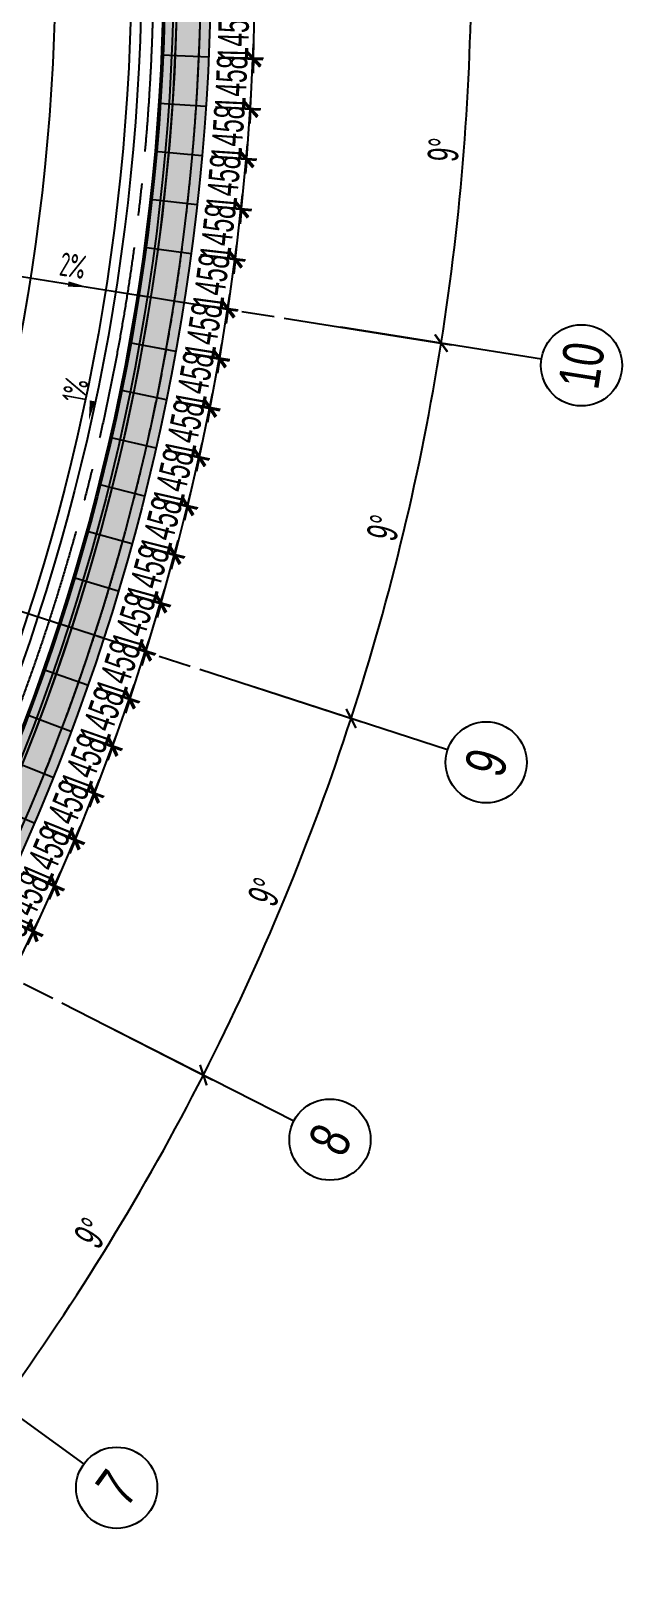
# Model space of a CAD drawing. Extents: x 104132 to 3338343, y -1228862 to 1409848.
# Drawn here: x 1820670 to 1838314, y 42391 to 88342 of the extents above; entities that cross this region are included whole.
import ezdxf
from ezdxf.enums import TextEntityAlignment as Align

# ---------------------------------------------------------------- set-up
doc = ezdxf.new("R2010")
doc.units = 0
doc.linetypes.add('CENTER', pattern=[50.8, 31.75, -6.35, 6.35, -6.35])
doc.linetypes.add('CENTER2', pattern=[28.575, 19.05, -3.175, 3.175, -3.175])
doc.layers.get('0').update_dxf_attribs({"color": 8})
doc.layers.get('Defpoints').update_dxf_attribs({"color": 8})
for name, color, linetype in [('#幕墙线-平面', 8, 'Continuous'), ('#标注', 8, 'Continuous'), ('#轴线', 8, 'CENTER2'), ('A-ROOF-DRAN', 8, 'Continuous'), ('dim', 8, 'Continuous'), ('DIM_SYMB', 8, 'Continuous'), ('DOTE', 8, 'CENTER'), ('IEL-FINE', 8, 'Continuous'), ('分水线', 8, 'Continuous'), ('女儿墙', 8, 'Continuous'), ('落水口', 8, 'Continuous')]:
    doc.layers.add(name, color=color, linetype=linetype)
doc.styles.add('JHZX', font='jrs.shx', dxfattribs={"width": 0.6, "bigfont": 'jhz.shx'})
doc.styles.add('XD2008', font='xd-hzs.shx', dxfattribs={"width": 0.7, "bigfont": 'xd-hztxt.shx'})
doc.dimstyles.new('JZBZ-300', dxfattribs={"dimscale": 300, "dimtxt": 3, "dimasz": 1.5, "dimexe": 1, "dimexo": 1, "dimgap": 0.5, "dimtad": 1, "dimdec": 0, "dimdsep": 46, "dimtxsty": 'JHZX', "dimblk1": 'ARCHTICK', "dimblk2": 'ARCHTICK', "dimsah": 1, "dimcen": 0, "dimclrd": 1, "dimclre": 1, "dimclrt": 2, "dimadec": 3, "dimazin": 2, "dimtfac": 1, "dimtdec": 0, "dimtix": 1, "dimtmove": 0, "dimatfit": 3, "dimfxl": 1, "dimtolj": 1, "dimlwd": -1, "dimlwe": -1, "dimarcsym": 1})

# ---------------------------------------------------------------- blocks, each defined once
blk = doc.blocks.new('_ARCHTICK')
at = {"color": 0, "linetype": 'ByBlock', "const_width": 0.15}
blk.add_lwpolyline([(-0.5, -0.5), (0.5, 0.5)], dxfattribs=at)
blk = doc.blocks.new('*D11')
at = {"layer": '#标注', "color": 1, "ltscale": 300, "transparency": 16777216}
for p, q in [((632056, -178217), (636511, -180487)), ((626481, -187315), (630526, -190254))]:
    blk.add_line(p, q, dxfattribs=at)
blk.add_arc((571468, -147346), 72700, 324, 333, dxfattribs=at)
at = {"layer": 'Defpoints', "color": 0, "ltscale": 300, "transparency": 16777216}
for p in [(571468, -147346), (631789, -178081), (632439, -186941), (626238, -187139)]:
    blk.add_point(p, dxfattribs=at)
at = {"layer": '#标注', "color": 1, "ltscale": 300, "transparency": 16777216, "xscale": 450, "yscale": 450, "zscale": 450}
for p, rotation in [((636244, -180351), 63.00000000000026), ((630283, -190078), 234.0000000000001)]:
    blk.add_blockref('_ARCHTICK', p, dxfattribs=dict(at, rotation=rotation))
at = {"layer": '#标注', "color": 2, "ltscale": 300, "transparency": 16777216, "insert": (632943, -185018), "char_height": 900, "attachment_point": 5, "rotation": 58.5, "style": 'JHZX'}
blk.add_mtext('\\A1;9°', dxfattribs=at)
blk = doc.blocks.new('*D12')
at = {"layer": '#标注', "color": 1, "ltscale": 300, "transparency": 16777216}
for p, q in [((636140, -168359), (640895, -169904)), ((632056, -178217), (636511, -180487))]:
    blk.add_line(p, q, dxfattribs=at)
blk.add_arc((571468, -147346), 72700, 333, 342, dxfattribs=at)
at = {"layer": 'Defpoints', "color": 0, "ltscale": 300, "transparency": 16777216}
for p in [(571468, -147346), (635854, -168266), (637883, -176916), (631789, -178081)]:
    blk.add_point(p, dxfattribs=at)
at = {"layer": '#标注', "color": 1, "ltscale": 300, "transparency": 16777216, "xscale": 450, "yscale": 450, "zscale": 450}
for p, rotation in [((640610, -169811), 72.00000000000054), ((636244, -180351), 243.0000000000004)]:
    blk.add_blockref('_ARCHTICK', p, dxfattribs=dict(at, rotation=rotation))
at = {"layer": '#标注', "color": 2, "ltscale": 300, "transparency": 16777216, "insert": (638080, -174937), "char_height": 900, "attachment_point": 5, "rotation": 67.5, "style": 'JHZX'}
blk.add_mtext('\\A1;9°', dxfattribs=at)
blk = doc.blocks.new('*D13')
at = {"layer": '#标注', "color": 1, "ltscale": 300, "transparency": 16777216}
for p, q in [((638631, -157983), (643569, -158766)), ((636140, -168359), (640895, -169904))]:
    blk.add_line(p, q, dxfattribs=at)
blk.add_arc((571468, -147346), 72700, 342, 351, dxfattribs=at)
at = {"layer": 'Defpoints', "color": 0, "ltscale": 300, "transparency": 16777216}
for p in [(571468, -147346), (638334, -157937), (641691, -166162), (635854, -168266)]:
    blk.add_point(p, dxfattribs=at)
at = {"layer": '#标注', "color": 1, "ltscale": 300, "transparency": 16777216, "xscale": 450, "yscale": 450, "zscale": 450}
for p, rotation in [((643273, -158719), 81.00000000000004), ((640610, -169811), 252.0000000000002)]:
    blk.add_blockref('_ARCHTICK', p, dxfattribs=dict(at, rotation=rotation))
at = {"layer": '#标注', "color": 2, "ltscale": 300, "transparency": 16777216, "insert": (641576, -164177), "char_height": 900, "attachment_point": 5, "rotation": 76.5, "style": 'JHZX'}
blk.add_mtext('\\A1;9°', dxfattribs=at)
blk = doc.blocks.new('*D14')
at = {"layer": '#标注', "color": 1, "ltscale": 300, "transparency": 16777216}
for p, q in [((639468, -147346), (644468, -147346)), ((638631, -157983), (643569, -158766))]:
    blk.add_line(p, q, dxfattribs=at)
blk.add_arc((571468, -147346), 72700, 351, 0, dxfattribs=at)
at = {"layer": 'Defpoints', "color": 0, "ltscale": 300, "transparency": 16777216}
for p in [(571468, -147346), (639168, -147346), (643770, -154945), (638334, -157937)]:
    blk.add_point(p, dxfattribs=at)
at = {"layer": '#标注', "color": 1, "ltscale": 300, "transparency": 16777216, "xscale": 450, "yscale": 450, "zscale": 450}
for p, rotation in [((644168, -147346), 90), ((643273, -158719), 261.0000000000002)]:
    blk.add_blockref('_ARCHTICK', p, dxfattribs=dict(at, rotation=rotation))
at = {"layer": '#标注', "color": 2, "ltscale": 300, "transparency": 16777216, "insert": (643346, -153003), "char_height": 900, "attachment_point": 5, "rotation": 85.5, "style": 'JHZX'}
blk.add_mtext('\\A1;9°', dxfattribs=at)
blk = doc.blocks.new('*U1046')
blk.add_line((0, -20), (0, 0))
blk.add_circle((0, -24), 4)
at = {"style": 'JHZX', "width": 0.75}
blk.add_attdef('AXES', text='', height=4, dxfattribs=at).set_placement((0, -24), align=Align.MIDDLE_CENTER)
blk = doc.blocks.new('A$C49f573b4')
at = {"layer": '女儿墙'}
for radius in [63900, 63650]:
    blk.add_circle((0, 0), radius, dxfattribs=at)
blk = doc.blocks.new('*U481')
at = {"layer": '#幕墙线-平面', "ltscale": 300}
blk.add_line((63600, -63600), (65000, -63600), dxfattribs=at)
blk = doc.blocks.new('*U482')
at = {"layer": '#幕墙线-平面'}
for p, rotation in [((906016, 100367), 357.4285714286492), ((907441, 100287), 356.1428571429354), ((908864, 100175), 354.8571428572222), ((910283, 100031), 353.5714285715081), ((911700, 99855), 352.2857142857939), ((913112, 99648), 351.0000000000796), ((914519, 99409), 349.7142857143652), ((915920, 99138), 348.4285714286508), ((917315, 98836), 347.1428571429366), ((918703, 98503), 345.8571428572225), ((920082, 98139), 344.5714285715084), ((921454, 97744), 343.2857142857943), ((922816, 97318), 342.0000000000805), ((924168, 96862), 340.7142857143663), ((925510, 96376), 339.4285714286519), ((926840, 95859), 338.1428571429375), ((928159, 95313), 336.8571428572234)]:
    blk.add_blockref('*U481', p, dxfattribs=dict(at, rotation=rotation))
blk = doc.blocks.new('*D692')
at = {"layer": 'Defpoints', "color": 0, "ltscale": 300, "transparency": 16777216}
for p in [(968128, 35373), (969450, 35343), (968095, 33915)]:
    blk.add_point(p, dxfattribs=at)
at = {"layer": 'dim', "color": 1, "ltscale": 300, "transparency": 16777216}
for p, q in [((969450, 35343), (969460, 35793)), ((968428, 35366), (969750, 35337)), ((969418, 33885), (969450, 35343)), ((968395, 33908), (969717, 33879)), ((969418, 33885), (969407, 33435))]:
    blk.add_line(p, q, dxfattribs=at)
at = {"layer": 'dim', "color": 1, "ltscale": 300, "transparency": 16777216, "xscale": 450, "yscale": 450, "zscale": 450}
for p, rotation in [((969450, 35343), 268.7142857143597), ((969418, 33885), 88.71428571435975)]:
    blk.add_blockref('_ARCHTICK', p, dxfattribs=dict(at, rotation=rotation))
at = {"layer": 'dim', "color": 2, "ltscale": 300, "transparency": 16777216, "insert": (968834, 34628), "char_height": 900, "attachment_point": 5, "rotation": 88.7143, "style": 'JHZX'}
blk.add_mtext('\\A1;1458', dxfattribs=at)
blk = doc.blocks.new('*D693')
at = {"layer": 'Defpoints', "color": 0, "ltscale": 300, "transparency": 16777216}
for p in [(968079, 33916), (969400, 33856), (968013, 32459)]:
    blk.add_point(p, dxfattribs=at)
at = {"layer": 'dim', "color": 1, "ltscale": 300, "transparency": 16777216}
for p, q in [((969400, 33856), (969420, 34306)), ((968378, 33902), (969700, 33843)), ((969335, 32399), (969400, 33856)), ((968313, 32445), (969634, 32386)), ((969335, 32399), (969315, 31950))]:
    blk.add_line(p, q, dxfattribs=at)
at = {"layer": 'dim', "color": 1, "ltscale": 300, "transparency": 16777216, "xscale": 450, "yscale": 450, "zscale": 450}
for p, rotation in [((969400, 33856), 267.4285714286469), ((969335, 32399), 87.42857142864682)]:
    blk.add_blockref('_ARCHTICK', p, dxfattribs=dict(at, rotation=rotation))
at = {"layer": 'dim', "color": 2, "ltscale": 300, "transparency": 16777216, "insert": (968768, 33155), "char_height": 900, "attachment_point": 5, "rotation": 87.4286, "style": 'JHZX'}
blk.add_mtext('\\A1;1458', dxfattribs=at)
blk = doc.blocks.new('*D694')
at = {"layer": 'Defpoints', "color": 0, "ltscale": 300, "transparency": 16777216}
for p in [(967997, 32460), (969317, 32371), (967899, 31005)]:
    blk.add_point(p, dxfattribs=at)
at = {"layer": 'dim', "color": 1, "ltscale": 300, "transparency": 16777216}
for p, q in [((969317, 32371), (969347, 32820)), ((968296, 32440), (969616, 32351)), ((969219, 30916), (969317, 32371)), ((968198, 30985), (969518, 30896)), ((969219, 30916), (969188, 30467))]:
    blk.add_line(p, q, dxfattribs=at)
at = {"layer": 'dim', "color": 1, "ltscale": 300, "transparency": 16777216, "xscale": 450, "yscale": 450, "zscale": 450}
for p, rotation in [((969317, 32371), 266.1428571429335), ((969219, 30916), 86.14285714293351)]:
    blk.add_blockref('_ARCHTICK', p, dxfattribs=dict(at, rotation=rotation))
at = {"layer": 'dim', "color": 2, "ltscale": 300, "transparency": 16777216, "insert": (968669, 31684), "char_height": 900, "attachment_point": 5, "rotation": 86.1429, "style": 'JHZX'}
blk.add_mtext('\\A1;1458', dxfattribs=at)
blk = doc.blocks.new('*D695')
at = {"layer": 'Defpoints', "color": 0, "ltscale": 300, "transparency": 16777216}
for p in [(967882, 31006), (969200, 30888), (967752, 29554)]:
    blk.add_point(p, dxfattribs=at)
at = {"layer": 'dim', "color": 1, "ltscale": 300, "transparency": 16777216}
for p, q in [((969200, 30888), (969240, 31336)), ((968181, 30979), (969499, 30861)), ((969069, 29435), (969200, 30888)), ((968050, 29527), (969368, 29408)), ((969069, 29435), (969029, 28987))]:
    blk.add_line(p, q, dxfattribs=at)
at = {"layer": 'dim', "color": 1, "ltscale": 300, "transparency": 16777216, "xscale": 450, "yscale": 450, "zscale": 450}
for p, rotation in [((969200, 30888), 264.857142857221), ((969069, 29435), 84.85714285722105)]:
    blk.add_blockref('_ARCHTICK', p, dxfattribs=dict(at, rotation=rotation))
at = {"layer": 'dim', "color": 2, "ltscale": 300, "transparency": 16777216, "insert": (968537, 30215), "char_height": 900, "attachment_point": 5, "rotation": 84.8571, "style": 'JHZX'}
blk.add_mtext('\\A1;1458', dxfattribs=at)
blk = doc.blocks.new('*D696')
at = {"layer": 'Defpoints', "color": 0, "ltscale": 300, "transparency": 16777216}
for p in [(967735, 29555), (969050, 29407), (967572, 28106)]:
    blk.add_point(p, dxfattribs=at)
at = {"layer": 'dim', "color": 1, "ltscale": 300, "transparency": 16777216}
for p, q in [((968034, 29522), (969348, 29374)), ((969050, 29407), (969100, 29854)), ((968887, 27958), (969050, 29407)), ((967870, 28073), (969185, 27924)), ((968887, 27958), (968836, 27511))]:
    blk.add_line(p, q, dxfattribs=at)
at = {"layer": 'dim', "color": 1, "ltscale": 300, "transparency": 16777216, "xscale": 450, "yscale": 450, "zscale": 450}
for p, rotation in [((969050, 29407), 263.5714285714349), ((968887, 27958), 83.57142857143491)]:
    blk.add_blockref('_ARCHTICK', p, dxfattribs=dict(at, rotation=rotation))
at = {"layer": 'dim', "color": 2, "ltscale": 300, "transparency": 16777216, "insert": (968372, 28750), "char_height": 900, "attachment_point": 5, "rotation": 83.5714, "style": 'JHZX'}
blk.add_mtext('\\A1;1458', dxfattribs=at)
blk = doc.blocks.new('*D697')
at = {"layer": 'Defpoints', "color": 0, "ltscale": 300, "transparency": 16777216}
for p in [(967556, 28108), (968867, 27931), (967360, 26663)]:
    blk.add_point(p, dxfattribs=at)
at = {"layer": 'dim', "color": 1, "ltscale": 300, "transparency": 16777216}
for p, q in [((967853, 28068), (969164, 27891)), ((968867, 27931), (968927, 28377)), ((968671, 26486), (968867, 27931)), ((967657, 26623), (968968, 26445)), ((968671, 26486), (968611, 26040))]:
    blk.add_line(p, q, dxfattribs=at)
at = {"layer": 'dim', "color": 1, "ltscale": 300, "transparency": 16777216, "xscale": 450, "yscale": 450, "zscale": 450}
for p, rotation in [((968867, 27931), 262.2857142857903), ((968671, 26486), 82.28571428579033)]:
    blk.add_blockref('_ARCHTICK', p, dxfattribs=dict(at, rotation=rotation))
at = {"layer": 'dim', "color": 2, "ltscale": 300, "transparency": 16777216, "insert": (968174, 27289), "char_height": 900, "attachment_point": 5, "rotation": 82.2857, "style": 'JHZX'}
blk.add_mtext('\\A1;1458', dxfattribs=at)
blk = doc.blocks.new('*D698')
at = {"layer": 'Defpoints', "color": 0, "ltscale": 300, "transparency": 16777216}
for p in [(967344, 26666), (968651, 26459), (967116, 25225)]:
    blk.add_point(p, dxfattribs=at)
at = {"layer": 'dim', "color": 1, "ltscale": 300, "transparency": 16777216}
for p, q in [((968651, 26459), (968721, 26903)), ((967640, 26619), (968947, 26412)), ((968422, 25018), (968651, 26459)), ((967412, 25178), (968719, 24971)), ((968422, 25018), (968352, 24574))]:
    blk.add_line(p, q, dxfattribs=at)
at = {"layer": 'dim', "color": 1, "ltscale": 300, "transparency": 16777216, "xscale": 450, "yscale": 450, "zscale": 450}
for p, rotation in [((968651, 26459), 261.0000000000789), ((968422, 25018), 81.00000000007886)]:
    blk.add_blockref('_ARCHTICK', p, dxfattribs=dict(at, rotation=rotation))
at = {"layer": 'dim', "color": 2, "ltscale": 300, "transparency": 16777216, "insert": (967944, 25832), "char_height": 900, "attachment_point": 5, "rotation": 81, "style": 'JHZX'}
blk.add_mtext('\\A1;1458', dxfattribs=at)
blk = doc.blocks.new('*D699')
at = {"layer": 'Defpoints', "color": 0, "ltscale": 300, "transparency": 16777216}
for p in [(967100, 25228), (968401, 24992), (966839, 23793)]:
    blk.add_point(p, dxfattribs=at)
at = {"layer": 'dim', "color": 1, "ltscale": 300, "transparency": 16777216}
for p, q in [((968401, 24992), (968482, 25435)), ((967395, 25175), (968697, 24938)), ((968141, 23557), (968401, 24992)), ((967135, 23740), (968436, 23503)), ((968141, 23557), (968061, 23114))]:
    blk.add_line(p, q, dxfattribs=at)
at = {"layer": 'dim', "color": 1, "ltscale": 300, "transparency": 16777216, "xscale": 450, "yscale": 450, "zscale": 450}
for p, rotation in [((968401, 24992), 259.7142857143605), ((968141, 23557), 79.7142857143605)]:
    blk.add_blockref('_ARCHTICK', p, dxfattribs=dict(at, rotation=rotation))
at = {"layer": 'dim', "color": 2, "ltscale": 300, "transparency": 16777216, "insert": (967681, 24382), "char_height": 900, "attachment_point": 5, "rotation": 79.7143, "style": 'JHZX'}
blk.add_mtext('\\A1;1458', dxfattribs=at)
blk = doc.blocks.new('*D700')
at = {"layer": 'Defpoints', "color": 0, "ltscale": 300, "transparency": 16777216}
for p in [(966823, 23796), (968119, 23531), (966531, 22368)]:
    blk.add_point(p, dxfattribs=at)
at = {"layer": 'dim', "color": 1, "ltscale": 300, "transparency": 16777216}
for p, q in [((968119, 23531), (968210, 23972)), ((967117, 23736), (968413, 23471)), ((967827, 22102), (968119, 23531)), ((966825, 22307), (968121, 22042)), ((967827, 22102), (967737, 21661))]:
    blk.add_line(p, q, dxfattribs=at)
at = {"layer": 'dim', "color": 1, "ltscale": 300, "transparency": 16777216, "xscale": 450, "yscale": 450, "zscale": 450}
for p, rotation in [((968119, 23531), 258.428571428645), ((967827, 22102), 78.42857142864501)]:
    blk.add_blockref('_ARCHTICK', p, dxfattribs=dict(at, rotation=rotation))
at = {"layer": 'dim', "color": 2, "ltscale": 300, "transparency": 16777216, "insert": (967385, 22937), "char_height": 900, "attachment_point": 5, "rotation": 78.4286, "style": 'JHZX'}
blk.add_mtext('\\A1;1458', dxfattribs=at)
blk = doc.blocks.new('*D701')
at = {"layer": 'Defpoints', "color": 0, "ltscale": 300, "transparency": 16777216}
for p in [(966515, 22371), (967805, 22077), (966190, 20949)]:
    blk.add_point(p, dxfattribs=at)
at = {"layer": 'dim', "color": 1, "ltscale": 300, "transparency": 16777216}
for p, q in [((966807, 22305), (968097, 22010)), ((967480, 20655), (967805, 22077)), ((967805, 22077), (967905, 22516)), ((966483, 20883), (967773, 20588)), ((967480, 20655), (967380, 20216))]:
    blk.add_line(p, q, dxfattribs=at)
at = {"layer": 'dim', "color": 1, "ltscale": 300, "transparency": 16777216, "xscale": 450, "yscale": 450, "zscale": 450}
for p, rotation in [((967805, 22077), 257.142857142936), ((967480, 20655), 77.14285714293601)]:
    blk.add_blockref('_ARCHTICK', p, dxfattribs=dict(at, rotation=rotation))
at = {"layer": 'dim', "color": 2, "ltscale": 300, "transparency": 16777216, "insert": (967057, 21500), "char_height": 900, "attachment_point": 5, "rotation": 77.1429, "style": 'JHZX'}
blk.add_mtext('\\A1;1458', dxfattribs=at)
blk = doc.blocks.new('*D702')
at = {"layer": 'Defpoints', "color": 0, "ltscale": 300, "transparency": 16777216}
for p in [(966174, 20953), (967457, 20630), (965818, 19539)]:
    blk.add_point(p, dxfattribs=at)
at = {"layer": 'dim', "color": 1, "ltscale": 300, "transparency": 16777216}
for p, q in [((966465, 20880), (967748, 20557)), ((967457, 20630), (967567, 21067)), ((967101, 19216), (967457, 20630)), ((966109, 19466), (967392, 19143)), ((967101, 19216), (966991, 18780))]:
    blk.add_line(p, q, dxfattribs=at)
at = {"layer": 'dim', "color": 1, "ltscale": 300, "transparency": 16777216, "xscale": 450, "yscale": 450, "zscale": 450}
for p, rotation in [((967457, 20630), 255.8571428572188), ((967101, 19216), 75.85714285721885)]:
    blk.add_blockref('_ARCHTICK', p, dxfattribs=dict(at, rotation=rotation))
at = {"layer": 'dim', "color": 2, "ltscale": 300, "transparency": 16777216, "insert": (966697, 20070), "char_height": 900, "attachment_point": 5, "rotation": 75.8571, "style": 'JHZX'}
blk.add_mtext('\\A1;1458', dxfattribs=at)
blk = doc.blocks.new('*D703')
at = {"layer": 'Defpoints', "color": 0, "ltscale": 300, "transparency": 16777216}
for p in [(965802, 19544), (967078, 19192), (965414, 18138)]:
    blk.add_point(p, dxfattribs=at)
at = {"layer": 'dim', "color": 1, "ltscale": 300, "transparency": 16777216}
for p, q in [((966091, 19464), (967367, 19112)), ((967078, 19192), (967197, 19625)), ((966690, 17786), (967078, 19192)), ((965703, 18058), (966979, 17706)), ((966690, 17786), (966570, 17352))]:
    blk.add_line(p, q, dxfattribs=at)
at = {"layer": 'dim', "color": 1, "ltscale": 300, "transparency": 16777216, "xscale": 450, "yscale": 450, "zscale": 450}
for p, rotation in [((967078, 19192), 254.5714285715054), ((966690, 17786), 74.57142857150544)]:
    blk.add_blockref('_ARCHTICK', p, dxfattribs=dict(at, rotation=rotation))
at = {"layer": 'dim', "color": 2, "ltscale": 300, "transparency": 16777216, "insert": (966305, 18648), "char_height": 900, "attachment_point": 5, "rotation": 74.5714, "style": 'JHZX'}
blk.add_mtext('\\A1;1458', dxfattribs=at)
blk = doc.blocks.new('*D704')
at = {"layer": 'Defpoints', "color": 0, "ltscale": 300, "transparency": 16777216}
for p in [(965399, 18142), (966666, 17762), (964979, 16746)]:
    blk.add_point(p, dxfattribs=at)
at = {"layer": 'dim', "color": 1, "ltscale": 300, "transparency": 16777216}
for p, q in [((965686, 18056), (966953, 17676)), ((966666, 17762), (966795, 18193)), ((966246, 16365), (966666, 17762)), ((965266, 16659), (966534, 16279)), ((966246, 16365), (966117, 15934))]:
    blk.add_line(p, q, dxfattribs=at)
at = {"layer": 'dim', "color": 1, "ltscale": 300, "transparency": 16777216, "xscale": 450, "yscale": 450, "zscale": 450}
for p, rotation in [((966666, 17762), 253.2857142857917), ((966246, 16365), 73.28571428579173)]:
    blk.add_blockref('_ARCHTICK', p, dxfattribs=dict(at, rotation=rotation))
at = {"layer": 'dim', "color": 2, "ltscale": 300, "transparency": 16777216, "insert": (965881, 17236), "char_height": 900, "attachment_point": 5, "rotation": 73.2857, "style": 'JHZX'}
blk.add_mtext('\\A1;1458', dxfattribs=at)
blk = doc.blocks.new('*D705')
at = {"layer": 'Defpoints', "color": 0, "ltscale": 300, "transparency": 16777216}
for p in [(964964, 16751), (966222, 16342), (964513, 15364)]:
    blk.add_point(p, dxfattribs=at)
at = {"layer": 'dim', "color": 1, "ltscale": 300, "transparency": 16777216}
for p, q in [((965249, 16658), (966507, 16249)), ((966222, 16342), (966361, 16770)), ((965771, 14955), (966222, 16342)), ((964798, 15271), (966056, 14862)), ((965771, 14955), (965632, 14527))]:
    blk.add_line(p, q, dxfattribs=at)
at = {"layer": 'dim', "color": 1, "ltscale": 300, "transparency": 16777216, "xscale": 450, "yscale": 450, "zscale": 450}
for p, rotation in [((966222, 16342), 252.0000000000777), ((965771, 14955), 72.00000000007769)]:
    blk.add_blockref('_ARCHTICK', p, dxfattribs=dict(at, rotation=rotation))
at = {"layer": 'dim', "color": 2, "ltscale": 300, "transparency": 16777216, "insert": (965426, 15834), "char_height": 900, "attachment_point": 5, "rotation": 72, "style": 'JHZX'}
blk.add_mtext('\\A1;1458', dxfattribs=at)
blk = doc.blocks.new('*D706')
at = {"layer": 'Defpoints', "color": 0, "ltscale": 300, "transparency": 16777216}
for p in [(964497, 15369), (965746, 14932), (964016, 13992)]:
    blk.add_point(p, dxfattribs=at)
at = {"layer": 'dim', "color": 1, "ltscale": 300, "transparency": 16777216}
for p, q in [((964781, 15270), (966029, 14833)), ((965746, 14932), (965895, 15357)), ((965264, 13555), (965746, 14932)), ((964299, 13893), (965548, 13456)), ((965264, 13555), (965116, 13131))]:
    blk.add_line(p, q, dxfattribs=at)
at = {"layer": 'dim', "color": 1, "ltscale": 300, "transparency": 16777216, "xscale": 450, "yscale": 450, "zscale": 450}
for p, rotation in [((965746, 14932), 250.7142857143665), ((965264, 13555), 70.71428571436644)]:
    blk.add_blockref('_ARCHTICK', p, dxfattribs=dict(at, rotation=rotation))
at = {"layer": 'dim', "color": 2, "ltscale": 300, "transparency": 16777216, "insert": (964939, 14442), "char_height": 900, "attachment_point": 5, "rotation": 70.7143, "style": 'JHZX'}
blk.add_mtext('\\A1;1458', dxfattribs=at)
blk = doc.blocks.new('*D707')
at = {"layer": 'Defpoints', "color": 0, "ltscale": 300, "transparency": 16777216}
for p in [(964000, 13998), (965239, 13533), (963488, 12633)]:
    blk.add_point(p, dxfattribs=at)
at = {"layer": 'dim', "color": 1, "ltscale": 300, "transparency": 16777216}
for p, q in [((964281, 13893), (965520, 13428)), ((965239, 13533), (965397, 13955)), ((964727, 12168), (965239, 13533)), ((963769, 12527), (965007, 12062)), ((964727, 12168), (964568, 11747))]:
    blk.add_line(p, q, dxfattribs=at)
at = {"layer": 'dim', "color": 1, "ltscale": 300, "transparency": 16777216, "xscale": 450, "yscale": 450, "zscale": 450}
for p, rotation in [((965239, 13533), 249.428571428654), ((964727, 12168), 69.428571428654)]:
    blk.add_blockref('_ARCHTICK', p, dxfattribs=dict(at, rotation=rotation))
at = {"layer": 'dim', "color": 2, "ltscale": 300, "transparency": 16777216, "insert": (964421, 13061), "char_height": 900, "attachment_point": 5, "rotation": 69.4286, "style": 'JHZX'}
blk.add_mtext('\\A1;1458', dxfattribs=at)
blk = doc.blocks.new('*D708')
at = {"layer": 'Defpoints', "color": 0, "ltscale": 300, "transparency": 16777216}
for p in [(963473, 12639), (964701, 12146), (962930, 11285)]:
    blk.add_point(p, dxfattribs=at)
at = {"layer": 'dim', "color": 1, "ltscale": 300, "transparency": 16777216}
for p, q in [((963751, 12527), (964979, 12035)), ((964701, 12146), (964868, 12564)), ((964158, 10793), (964701, 12146)), ((963208, 11174), (964436, 10681)), ((964158, 10793), (963990, 10375))]:
    blk.add_line(p, q, dxfattribs=at)
at = {"layer": 'dim', "color": 1, "ltscale": 300, "transparency": 16777216, "xscale": 450, "yscale": 450, "zscale": 450}
for p, rotation in [((964701, 12146), 248.1428571429384), ((964158, 10793), 68.14285714293844)]:
    blk.add_blockref('_ARCHTICK', p, dxfattribs=dict(at, rotation=rotation))
at = {"layer": 'dim', "color": 2, "ltscale": 300, "transparency": 16777216, "insert": (963872, 11693), "char_height": 900, "attachment_point": 5, "rotation": 68.1429, "style": 'JHZX'}
blk.add_mtext('\\A1;1458', dxfattribs=at)
blk = doc.blocks.new('*D709')
at = {"layer": 'Defpoints', "color": 0, "ltscale": 300, "transparency": 16777216}
for p in [(962915, 11292), (964131, 10772), (962342, 9951)]:
    blk.add_point(p, dxfattribs=at)
at = {"layer": 'dim', "color": 1, "ltscale": 300, "transparency": 16777216}
for p, q in [((963191, 11174), (964407, 10654)), ((964131, 10772), (964308, 11186)), ((963558, 9431), (964131, 10772)), ((962617, 9833), (963834, 9313)), ((963558, 9431), (963381, 9017))]:
    blk.add_line(p, q, dxfattribs=at)
at = {"layer": 'dim', "color": 1, "ltscale": 300, "transparency": 16777216, "xscale": 450, "yscale": 450, "zscale": 450}
for p, rotation in [((964131, 10772), 246.857142857225), ((963558, 9431), 66.85714285722496)]:
    blk.add_blockref('_ARCHTICK', p, dxfattribs=dict(at, rotation=rotation))
at = {"layer": 'dim', "color": 2, "ltscale": 300, "transparency": 16777216, "insert": (963293, 10337), "char_height": 900, "attachment_point": 5, "rotation": 66.8571, "style": 'JHZX'}
blk.add_mtext('\\A1;1458', dxfattribs=at)
blk = doc.blocks.new('*D710')
at = {"layer": 'Defpoints', "color": 0, "ltscale": 300, "transparency": 16777216}
for p in [(962327, 9957), (963531, 9410), (961724, 8630)]:
    blk.add_point(p, dxfattribs=at)
at = {"layer": 'dim', "color": 1, "ltscale": 300, "transparency": 16777216}
for p, q in [((962600, 9833), (963804, 9286)), ((963531, 9410), (963717, 9820)), ((962928, 8082), (963531, 9410)), ((961997, 8505), (963201, 7958)), ((962928, 8082), (962742, 7673))]:
    blk.add_line(p, q, dxfattribs=at)
at = {"layer": 'dim', "color": 1, "ltscale": 300, "transparency": 16777216, "xscale": 450, "yscale": 450, "zscale": 450}
for p, rotation in [((963531, 9410), 245.5714285715098), ((962928, 8082), 65.57142857150988)]:
    blk.add_blockref('_ARCHTICK', p, dxfattribs=dict(at, rotation=rotation))
at = {"layer": 'dim', "color": 2, "ltscale": 300, "transparency": 16777216, "insert": (962683, 8994), "char_height": 900, "attachment_point": 5, "rotation": 65.5714, "style": 'JHZX'}
blk.add_mtext('\\A1;1458', dxfattribs=at)
blk = doc.blocks.new('*D711')
at = {"layer": 'Defpoints', "color": 0, "ltscale": 300, "transparency": 16777216}
for p in [(961709, 8637), (962901, 8063), (961076, 7323)]:
    blk.add_point(p, dxfattribs=at)
at = {"layer": 'dim', "color": 1, "ltscale": 300, "transparency": 16777216}
for p, q in [((961979, 8506), (963171, 7932)), ((962901, 8063), (963096, 8468)), ((962268, 6749), (962901, 8063)), ((961346, 7192), (962538, 6618)), ((962268, 6749), (962073, 6343))]:
    blk.add_line(p, q, dxfattribs=at)
at = {"layer": 'dim', "color": 1, "ltscale": 300, "transparency": 16777216, "xscale": 450, "yscale": 450, "zscale": 450}
for p, rotation in [((962901, 8063), 244.2857142857945), ((962268, 6749), 64.28571428579447)]:
    blk.add_blockref('_ARCHTICK', p, dxfattribs=dict(at, rotation=rotation))
at = {"layer": 'dim', "color": 2, "ltscale": 300, "transparency": 16777216, "insert": (962044, 7666), "char_height": 900, "attachment_point": 5, "rotation": 64.2857, "style": 'JHZX'}
blk.add_mtext('\\A1;1458', dxfattribs=at)
blk = doc.blocks.new('轴网20240313')
at = {"layer": '#标注', "ltscale": 300}
blk.add_circle((571467.9, -147345.9), 64700, dxfattribs=at)
at = {"layer": '#轴线', "ltscale": 300}
for p, q in [((586579.5, -149739.3), (638334.4, -157936.5)), ((586019, -152073.9), (635854.4, -168266.3)), ((585100.3, -154291.9), (631789, -178081))]:
    blk.add_line(p, q, dxfattribs=at)
for radius in [64700, 63300]:
    blk.add_circle((571467.9, -147345.9), radius, dxfattribs=at)
at = {"layer": '#标注'}
for p, xscale, yscale, zscale, rotation, values in [((640309.7, -158249.4), 300.0000000000001, 300.0000000000001, 300.0000000000001, 80.9999999999875, {'AXES': '10'}), ((637756.5, -168884.4), 300, 300, 300, 71.99999999998754, {'AXES': '9'}), ((633571, -178989), 299.9999999999999, 299.9999999999999, 299.9999999999999, 62.99999999998764, {'AXES': '8'}), ((627856.3, -188314.5), 299.9999999999999, 299.9999999999999, 299.9999999999999, 53.99999999998766, {'AXES': '7'})]:
    blk.add_blockref('*U1046', p, dxfattribs=dict(at, xscale=xscale, yscale=yscale, zscale=zscale, rotation=rotation)).add_auto_attribs(values)
at = {"layer": '#标注', "ltscale": 300}
for base, p1, p2, picture, middle in [((643769.6, -154945.1), (638334.4, -157936.5), (639167.9, -147345.9), '*D14', (643345.6, -153002.8)), ((632439.2, -186941.1), (626238.3, -187139), (631789, -178081), '*D11', (632943.2, -185018)), ((637882.6, -176915.6), (631789, -178081), (635854.4, -168266.3), '*D12', (638079.6, -174937.4)), ((641690.7, -166162), (635854.4, -168266.3), (638334.4, -157936.5), '*D13', (641575.7, -164177.3))]:
    dim = blk.add_angular_dim_3p(base=base, center=(571467.9, -147345.9), p1=p1, p2=p2, dimstyle='JZBZ-300', dxfattribs=at)
    dim.commit()
    dim.dimension.update_dxf_attribs({"geometry": picture, "text_midpoint": middle})
blk = doc.blocks.new('ERTQWE')
at = {"layer": 'dim', "ltscale": 300}
for p1, p2, distance, picture, middle in [((968094.9, 33914.9), (968127.7, 35373), -1322.9, '*D692', (968834.1, 34627.7)), ((968013.2, 32458.7), (968078.6, 33915.7), -1322.9, '*D693', (968768.1, 33154.8)), ((967898.7, 31004.7), (967996.8, 32459.8), -1322.9, '*D694', (968669.1, 31683.6)), ((967751.7, 29553.6), (967882.4, 31006.2), -1322.9, '*D695', (968537.1, 30215.1)), ((967572.1, 28106.2), (967735.4, 29555.4), -1322.9, '*D696', (968372.2, 28749.9)), ((967360.2, 26663.1), (967555.9, 28108.4), -1322.9, '*D697', (968174.4, 27288.7)), ((967115.8, 25225.2), (967344, 26665.7), -1322.9, '*D698', (967944, 25832.4)), ((966839.3, 23793.2), (967099.7, 25228.2), -1322.9, '*D699', (967680.9, 24381.6)), ((966530.8, 22367.7), (966823.3, 23796.4), -1322.9, '*D700', (967385.3, 22937)), ((966190.3, 20949.4), (966514.8, 22371.3), -1322.9, '*D701', (967057.4, 21499.5)), ((965818.1, 19539.2), (966174.4, 20953.4), -1322.9, '*D702', (966697.3, 20069.7)), ((965414.3, 18137.7), (965802.3, 19543.6), -1322.9, '*D703', (966305.2, 18648.3)), ((964979.2, 16745.6), (965398.6, 18142.4), -1322.9, '*D704', (965881.3, 17236.1)), ((964512.9, 15363.6), (964963.6, 16750.7), -1322.9, '*D705', (965425.8, 15833.7)), ((964015.8, 13992.4), (964497.5, 15369), -1322.9, '*D706', (964939, 14442)), ((963488.0169, 12632.7494), (964000.4715, 13998.1799), -1322.9369, '*D707', (964421.0829, 13061.4428)), ((962929.9, 11285.3), (963472.8, 12638.8), -1322.9, '*D708', (963872.3, 11692.9)), ((962341.6, 9950.6), (962914.8, 11291.7), -1322.9, '*D709', (963293, 10337)), ((961723.6, 8629.5), (962326.7, 9957.4), -1322.9, '*D710', (962683.4, 8994.5)), ((961076, 7322.6), (961708.8, 8636.6), -1322.9, '*D711', (962043.8, 7666))]:
    dim = blk.add_aligned_dim(p1=p1, p2=p2, distance=distance, dimstyle='JZBZ-300', dxfattribs=at)
    dim.commit()
    dim.dimension.update_dxf_attribs({"geometry": picture, "text_midpoint": middle})
blk = doc.blocks.new('QWEDSG')
at = {"layer": 'IEL-FINE', "ltscale": 300}
h = blk.add_hatch(dxfattribs=at)
h.set_pattern_fill('DOTS', color=256, scale=200)
h.set_pattern_definition([(0, (838162.48, -28168.94), (158.75, 317.5), [0, -317.5])])
edge = h.paths.add_edge_path(flags=17)
edge.add_arc((903162, 36831), 63600, 0, 360)
edge = h.paths.add_edge_path()
edge.add_arc((903162, 36831), 65000, 0, 360)
at = {"layer": '#幕墙线-平面'}
for radius in [65000, 64000, 63600]:
    blk.add_circle((903162, 36831), radius, dxfattribs=at)
for name in ['ERTQWE', '*U482']:
    blk.add_blockref(name, (0, 0), dxfattribs=at)

msp = doc.modelspace()

# ---------------------------------------------------------------- linework, layer by layer
at = {"layer": 'A-ROOF-DRAN'}
for radius in [62950, 62650]:
    msp.add_circle((1760988, 90493), radius, dxfattribs=at)
at = {"layer": 'DIM_SYMB'}
for points in [[(1821237, 80951, 0, 0, 0), (1822359, 80773, 0, 160, 0), (1821767, 80867, 0, 0, 0)], [(1822666, 78395, 0, 0, 0), (1822377, 76823, 0, 160, 0), (1822485, 77413, 0, 0, 0)]]:
    msp.add_lwpolyline(points, format="xyseb", dxfattribs=at)
at = {"layer": '分水线'}
msp.add_circle((1760988, 90493), 60400, dxfattribs=at)
at = {"layer": '落水口'}
msp.add_arc((1761055, 90471), 63950, 296.9552, 117.0448, dxfattribs=at)

# ---------------------------------------------------------------- block references
at = {"layer": '#幕墙线-平面'}
msp.add_blockref('QWEDSG', (857825, 53662), dxfattribs=at)
at = {"layer": '#幕墙线-平面', "ltscale": 300}
msp.add_blockref('A$C49f573b4', (1760988, 90493), dxfattribs=at)
at = {"layer": 'DOTE'}
msp.add_blockref('轴网20240313', (1189520, 237839), dxfattribs=at)

# ---------------------------------------------------------------- texts
at = {"layer": 'DIM_SYMB', "style": 'XD2008', "width": 0.7}
for s, rotation, p in [('2%%%', 351, (1821477, 81125)), ('1%%%', 79.5634, (1822257, 77332))]:
    msp.add_text(s, height=700, rotation=rotation, dxfattribs=at).set_placement(p)

doc.saveas('drawing.dxf')
